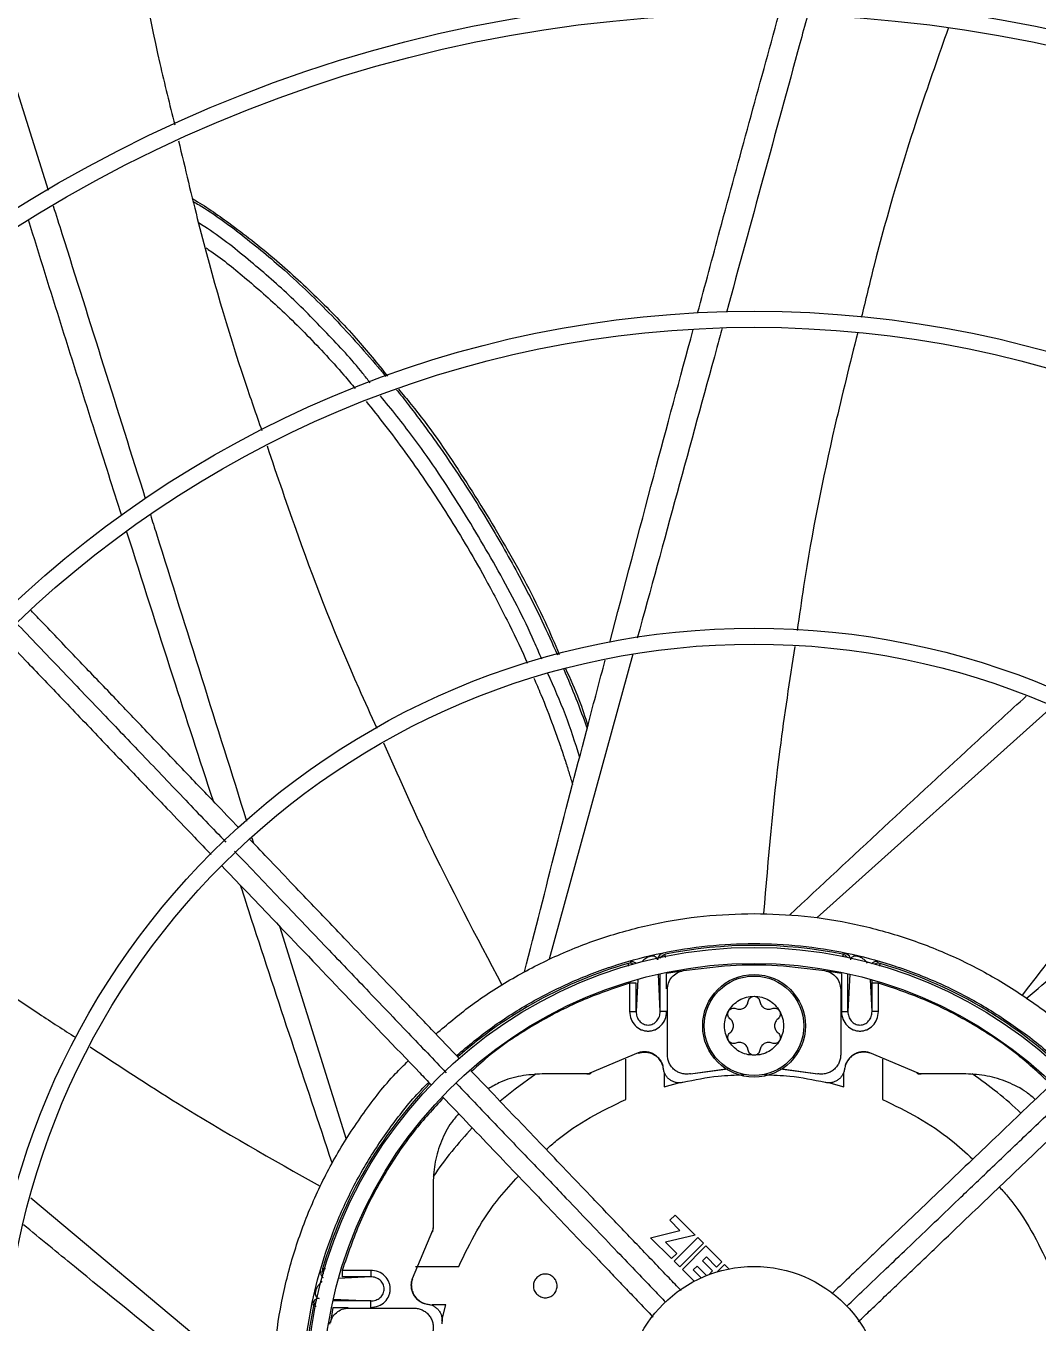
# Model space of a CAD drawing. Header units: inches. Extents: x 1229 to 1453, y -1023 to -720.
# Drawn here: x 1340.64 to 1346.85, y -985.04 to -977.08 of the extents above; entities that cross this region are included whole.
import ezdxf

# ---------------------------------------------------------------- set-up
doc = ezdxf.new("R2010")
doc.units = ezdxf.units.IN
doc.header["$MEASUREMENT"] = 0

msp = doc.modelspace()

# ---------------------------------------------------------------- linework, layer by layer
at = {"color": 18, "linetype": 'Continuous', "lineweight": 25, "true_color": 0x000000}
for p, q in [((1340.2858, -976.5159), (1340.781, -978.0863)), ((1344.3675, -980.9337), (1343.854, -982.8052)), ((1346.9387, -981.2561), (1345.498, -982.5499)), ((1342.0303, -982.0612), (1342.0404, -982.0934)), ((1342.1996, -982.6019), (1342.6088, -983.9089)), ((1345.6707, -982.7703), (1345.6559, -982.7747)), ((1344.6665, -982.8791), (1344.5745, -982.8934)), ((1345.6467, -982.8934), (1345.5547, -982.8791)), ((1344.3475, -982.9511), (1344.3475, -983.1257)), ((1344.3968, -982.9287), (1344.3869, -983.1257)), ((1344.3869, -983.1257), (1344.3869, -982.9511)), ((1344.5351, -983.1257), (1344.5236, -982.8966)), ((1344.5351, -983.1257), (1344.5351, -982.894)), ((1344.5745, -982.9865), (1344.5745, -982.8934)), ((1345.6467, -982.8934), (1345.6467, -983.1257)), ((1345.6861, -983.1257), (1345.6861, -982.894)), ((1345.6977, -982.8966), (1345.6861, -983.1257)), ((1345.8343, -983.1257), (1345.8244, -982.9287)), ((1345.8343, -982.9511), (1345.8343, -982.9336)), ((1345.8343, -983.1257), (1345.8343, -982.9511)), ((1345.8737, -983.1257), (1345.8737, -982.9511)), ((1344.5791, -983.3918), (1344.5791, -982.9916)), ((1345.6421, -982.9916), (1345.6421, -983.3918)), ((1344.5745, -983.1257), (1344.5351, -983.1257)), ((1344.4, -983.3792), (1344.1035, -983.5043)), ((1344.3232, -983.6654), (1344.3232, -983.4182)), ((1344.4, -983.3792), (1344.4003, -983.3812)), ((1345.8212, -983.3792), (1345.8209, -983.3812)), ((1346.1177, -983.5043), (1345.8212, -983.3792)), ((1345.898, -983.4172), (1345.898, -983.6654)), ((1344.0854, -983.5087), (1343.8114, -983.5087)), ((1344.0854, -983.5087), (1344.0938, -983.5087)), ((1344.1116, -983.5044), (1344.1035, -983.5043)), ((1344.5594, -983.5023), (1344.5594, -983.5874)), ((1344.7202, -983.5076), (1344.9378, -983.4767)), ((1344.7202, -983.5076), (1344.9489, -983.4776)), ((1345.2707, -983.4774), (1345.501, -983.5076)), ((1345.2834, -983.4767), (1345.501, -983.5076)), ((1345.6618, -983.5874), (1345.6618, -983.5023)), ((1346.1177, -983.5043), (1346.1096, -983.5044)), ((1346.1274, -983.5087), (1346.1358, -983.5087)), ((1346.4098, -983.5087), (1346.1358, -983.5087)), ((1344.5594, -983.5874), (1344.6546, -983.5622)), ((1345.5666, -983.5622), (1345.6618, -983.5874)), ((1343.1421, -984.178), (1343.1421, -984.452)), ((1340.6736, -984.2697), (1342.158, -985.5104)), ((1344.6263, -984.3746), (1344.5941, -984.4069)), ((1344.6263, -984.3746), (1344.7488, -984.4971)), ((1343.1378, -984.4701), (1343.0127, -984.7665)), ((1343.1378, -984.4701), (1343.1378, -984.4782)), ((1343.1421, -984.4604), (1343.1421, -984.452)), ((1344.476, -984.5138), (1344.6564, -984.4693)), ((1344.6564, -984.4693), (1344.5941, -984.4069)), ((1344.6041, -984.6419), (1344.476, -984.5138)), ((1344.7488, -984.4971), (1344.5685, -984.5417)), ((1344.5685, -984.5417), (1344.6364, -984.6096)), ((1344.6201, -984.6579), (1344.7652, -984.5128)), ((1344.8, -984.5476), (1344.6549, -984.6927)), ((1344.8, -984.5476), (1344.7652, -984.5128)), ((1344.6364, -984.6096), (1344.6041, -984.6419)), ((1344.6709, -984.7087), (1344.8156, -984.5639)), ((1344.8182, -984.631), (1344.7942, -984.655)), ((1344.8156, -984.5639), (1344.9131, -984.6614)), ((1344.8808, -984.6937), (1344.8182, -984.631)), ((1342.7591, -984.7141), (1342.5845, -984.7141)), ((1343.0343, -984.6898), (1343.2989, -984.6898)), ((1344.6549, -984.6927), (1344.6201, -984.6579)), ((1344.743, -984.7808), (1344.6709, -984.7087)), ((1344.7619, -984.6873), (1344.738, -984.7112)), ((1344.738, -984.7112), (1344.7864, -984.7596)), ((1344.82, -984.7454), (1344.7619, -984.6873)), ((1344.7942, -984.655), (1344.8568, -984.7176)), ((1344.8568, -984.7176), (1344.8348, -984.7397)), ((1344.9131, -984.6614), (1344.8808, -984.6937)), ((1344.8851, -984.7228), (1344.9298, -984.6781)), ((1344.9298, -984.6781), (1344.9567, -984.705)), ((1342.7591, -984.7534), (1342.5621, -984.7634)), ((1342.7591, -984.7534), (1342.5845, -984.7534)), ((1343.0127, -984.7665), (1343.0146, -984.7669)), ((1342.4037, -984.9171), (1342.4081, -984.9319)), ((1342.5268, -984.9411), (1342.5126, -985.0331)), ((1342.5268, -984.9411), (1342.62, -984.9411)), ((1342.7591, -984.9017), (1342.5274, -984.9017)), ((1342.53, -984.8901), (1342.7591, -984.9017)), ((1342.6251, -984.9457), (1343.0252, -984.9457)), ((1343.2208, -984.926), (1343.1357, -984.926)), ((1343.1956, -985.0212), (1343.2208, -984.926))]:
    msp.add_line(p, q, dxfattribs=at)
at = {"color": 18, "linetype": 'Continuous', "lineweight": 25, "true_color": 0x000000, "flags": 128}
msp.add_lwpolyline([(1343.7746, -983.5071), (1343.6453, -983.6013), (1343.5537, -983.6766)], dxfattribs=at)
at = {"color": 18, "linetype": 'Continuous', "lineweight": 25, "true_color": 0x000000}
for centre, radius in [((1345.1106, -985.4772), 11.7126), ((1345.1106, -985.4772), 8.5704), ((1345.1106, -985.4772), 8.472), ((1345.1106, -985.4772), 6.6478), ((1345.1106, -985.4772), 6.5493), ((1345.1106, -985.4772), 4.7037), ((1345.1106, -985.4772), 4.6053), ((1345.1106, -985.4772), 2.745), ((1345.1106, -985.4772), 2.6465), ((1345.1106, -983.2134), 0.315), ((1345.1106, -983.2134), 0.3053), ((1345.1106, -985.4772), 0.7874)]:
    msp.add_circle(centre, radius, dxfattribs=at)
for centre, radius, start, end in [((1345.1106, -985.4772), 12.9331, 103.26667, 166.73333), ((1345.1106, -985.4772), 10.2157, 90, 133.03686), ((1345.1106, -985.4772), 10.2157, 44.36303, 90), ((1345.1106, -985.4772), 9.8425, 54.20961, 80.11304), ((1345.1106, -985.4772), 2.7569, 78.59287, 101.40713), ((1345.6481, -982.8133), 0.0394, 32.42194, 78.57897), ((1345.6627, -982.8088), 0.0394, 18.62774, 78.30941), ((1345.1106, -985.4772), 2.7569, 106.2782, 131.24448), ((1344.3489, -982.8685), 0.0394, 60.09883, 106.27151), ((1345.8724, -982.8686), 0.0394, 73.73866, 119.88893), ((1345.1106, -985.4772), 2.7569, 46.15848, 73.7218), ((1345.1106, -985.4772), 2.3804, 46.5504, 55.78048), ((1345.1106, -985.4772), 2.7569, 136.15848, 163.7218), ((1345.1106, -985.4772), 2.3804, 136.5504, 145.78048), ((1342.502, -984.7154), 0.0393, 163.70909, 209.91473), ((1345.1106, -985.4772), 2.7569, 168.59287, 191.40713), ((1342.4423, -984.9251), 0.0394, 90.009, 168.29456), ((1342.4467, -984.9397), 0.0393, 122.39686, 168.60774)]:
    msp.add_arc(centre, radius, start, end, dxfattribs=at)
for points, knots in [([(1333.4011, -985.4772), (1333.4059, -985.2217), (1333.4156, -984.7108), (1333.4936, -983.9477), (1333.6177, -983.1911), (1333.792, -982.4444), (1334.0146, -981.7106), (1334.2847, -980.9929), (1334.6012, -980.2945), (1334.9626, -979.6182), (1335.3675, -978.9671), (1335.8142, -978.3438), (1336.3006, -977.751), (1336.8248, -977.1914), (1337.3845, -976.6672), (1337.9772, -976.1807), (1338.6005, -975.7341), (1339.2517, -975.3292), (1339.9279, -974.9677), (1340.6264, -974.6513), (1341.344, -974.3812), (1342.0778, -974.1586), (1342.8246, -973.9844), (1343.5811, -973.8595), (1344.3442, -973.7844), (1345.1106, -973.7593), (1345.877, -973.7844), (1346.6401, -973.8595), (1347.3967, -973.9844), (1348.1434, -974.1586), (1348.8772, -974.3812), (1349.5949, -974.6513), (1350.2933, -974.9677), (1350.9696, -975.3292), (1351.6207, -975.7341), (1352.244, -976.1807), (1352.8368, -976.6672), (1353.3964, -977.1914), (1353.9206, -977.751), (1354.407, -978.3438), (1354.8537, -978.9671), (1355.2586, -979.6182), (1355.6201, -980.2945), (1355.9365, -980.9929), (1356.2066, -981.7106), (1356.4292, -982.4444), (1356.6035, -983.1911), (1356.7277, -983.9477), (1356.8056, -984.7108), (1356.8153, -985.2217), (1356.8201, -985.4772)], [0, 0, 0, 0, 0.020833, 0.041667, 0.0625, 0.083333, 0.104167, 0.125, 0.145833, 0.166667, 0.1875, 0.208333, 0.229167, 0.25, 0.270833, 0.291667, 0.3125, 0.333333, 0.354167, 0.375, 0.395833, 0.416667, 0.4375, 0.458333, 0.479167, 0.5, 0.520833, 0.541667, 0.5625, 0.583333, 0.604167, 0.625, 0.645833, 0.666667, 0.6875, 0.708333, 0.729167, 0.75, 0.770833, 0.791667, 0.8125, 0.833333, 0.854167, 0.875, 0.895833, 0.916667, 0.9375, 0.958333, 0.979167, 1, 1, 1, 1]), ([(1338.2234, -977.7484), (1338.4144, -977.5852), (1338.7965, -977.2589), (1339.4128, -976.8239), (1340.0567, -976.4318), (1340.728, -976.0884), (1341.4224, -975.7945), (1342.1363, -975.5519), (1342.866, -975.3619), (1343.6076, -975.2254), (1344.3571, -975.1433), (1345.1106, -975.1158), (1345.8641, -975.1433), (1346.6137, -975.2254), (1347.3552, -975.3619), (1348.0849, -975.5519), (1348.7989, -975.7945), (1349.4932, -976.0884), (1350.1646, -976.4318), (1350.8084, -976.8239), (1351.4248, -977.2589), (1351.8068, -977.5852), (1351.9979, -977.7484)], [0, 0, 0, 0, 0.05, 0.1, 0.15, 0.2, 0.25, 0.3, 0.35, 0.4, 0.45, 0.5, 0.55, 0.6, 0.65, 0.7, 0.75, 0.8, 0.85, 0.9, 0.95, 1, 1, 1, 1]), ([(1341.2728, -976.3127), (1341.3316, -976.6464), (1341.4128, -977.1072), (1341.5257, -977.5608), (1341.5569, -977.6859)], [0, 0, 0, 0, 0.724342, 1, 1, 1, 1]), ([(1344.7648, -978.8402), (1344.8104, -978.6706), (1344.9746, -978.0594), (1345.1416, -977.451), (1345.2623, -977.0113)], [0, 0, 0, 0, 0.27752, 1, 1, 1, 1]), ([(1345.4375, -977.0184), (1345.4221, -977.0748), (1345.2575, -977.6795), (1345.0917, -978.2862), (1344.9414, -978.8363)], [0, 0, 0, 0, 0.093215, 1, 1, 1, 1]), ([(1346.3015, -977.0946), (1346.2433, -977.2596), (1346.0734, -977.7409), (1345.8969, -978.3337), (1345.7937, -978.7643), (1345.7687, -978.8688)], [0, 0, 0, 0, 0.283193, 0.826135, 1, 1, 1, 1]), ([(1341.5805, -977.7832), (1341.6206, -977.953), (1341.7378, -978.4492), (1341.9096, -979.0426), (1342.0556, -979.4603), (1342.091, -979.5615)], [0, 0, 0, 0, 0.28266, 0.826287, 1, 1, 1, 1]), ([(1340.8117, -978.1835), (1340.8294, -978.2396), (1341.0177, -978.8366), (1341.206, -979.4358), (1341.3766, -979.9788)], [0, 0, 0, 0, 0.09399, 1, 1, 1, 1]), ([(1341.6669, -978.1397), (1341.6675, -978.1401), (1341.7449, -978.1835), (1341.9138, -978.3036), (1342.1696, -978.5016), (1342.4285, -978.7413), (1342.6628, -978.9811), (1342.7994, -979.1496), (1342.8623, -979.2272)], [0, 0, 0, 0, 0.001397, 0.164079, 0.38097, 0.597871, 0.81478, 1, 1, 1, 1]), ([(1341.671, -978.157), (1341.6828, -978.1637), (1341.7871, -978.2234), (1341.9752, -978.3637), (1342.2491, -978.5881), (1342.5291, -978.8591), (1342.7276, -979.0808), (1342.8349, -979.2085), (1342.8508, -979.2282), (1342.8529, -979.2308)], [0, 0, 0, 0, 0.025425, 0.224912, 0.436226, 0.686937, 0.95251, 0.99372, 1, 1, 1, 1]), ([(1341.2326, -980.0854), (1341.1788, -979.9166), (1340.9857, -979.3109), (1340.7963, -978.706), (1340.6597, -978.2697)], [0, 0, 0, 0, 0.2787067, 1, 1, 1, 1]), ([(1342.7558, -979.2678), (1342.7409, -979.2487), (1342.6586, -979.1431), (1342.4921, -978.9636), (1342.2599, -978.7278), (1342.0089, -978.5104), (1341.8232, -978.3615), (1341.7156, -978.2955), (1341.7027, -978.2876)], [0, 0, 0, 0, 0.05064, 0.279459, 0.508626, 0.738242, 0.968465, 1, 1, 1, 1]), ([(1341.7471, -978.44), (1341.7578, -978.4472), (1341.8455, -978.5061), (1342.0083, -978.6386), (1342.2412, -978.8449), (1342.4369, -979.0452), (1342.5788, -979.2018), (1342.6409, -979.2759), (1342.6636, -979.303)], [0, 0, 0, 0, 0.030769, 0.250334, 0.496503, 0.769306, 0.915716, 1, 1, 1, 1]), ([(1344.2257, -980.8624), (1344.3151, -980.5218), (1344.4835, -979.8803), (1344.6564, -979.2413), (1344.7375, -978.9417)], [0, 0, 0, 0, 0.5311191, 1, 1, 1, 1]), ([(1344.9152, -978.9322), (1344.9043, -978.9723), (1344.7314, -979.6057), (1344.5574, -980.2405), (1344.3945, -980.8351)], [0, 0, 0, 0, 0.063354, 1, 1, 1, 1]), ([(1345.7464, -978.9603), (1345.6987, -979.1505), (1345.5696, -979.6658), (1345.4481, -980.2765), (1345.3881, -980.698), (1345.3754, -980.7878)], [0, 0, 0, 0, 0.315293, 0.854208, 1, 1, 1, 1]), ([(1342.9289, -979.3069), (1342.9553, -979.3382), (1343.0951, -979.5036), (1343.3166, -979.8261), (1343.5911, -980.2711), (1343.7915, -980.6417), (1343.8875, -980.8679), (1343.9157, -980.9346)], [0, 0, 0, 0, 0.063901, 0.337789, 0.611688, 0.885604, 1, 1, 1, 1]), ([(1342.7305, -979.3829), (1342.7688, -979.4303), (1342.8507, -979.5321), (1342.9718, -979.6947), (1343.0965, -979.872), (1343.22, -980.0597), (1343.342, -980.2579), (1343.4691, -980.4796), (1343.5921, -980.7155), (1343.6779, -980.8907), (1343.7163, -980.9801), (1343.7199, -980.9885)], [0, 0, 0, 0, 0.0962325, 0.206176, 0.3205034, 0.4392061, 0.5622716, 0.6896856, 0.8450327, 0.9854285, 1, 1, 1, 1]), ([(1343.8083, -980.9641), (1343.7934, -980.9285), (1343.7158, -980.7432), (1343.5448, -980.4212), (1343.2964, -980.0002), (1343.0553, -979.641), (1342.8859, -979.431), (1342.8196, -979.3488)], [0, 0, 0, 0, 0.06136, 0.318859, 0.576414, 0.834123, 1, 1, 1, 1]), ([(1342.918, -979.3111), (1342.9204, -979.314), (1342.9483, -979.3484), (1342.9996, -979.4148), (1343.0713, -979.5095), (1343.1396, -979.6032), (1343.2327, -979.7351), (1343.3455, -979.9034), (1343.4991, -980.1494), (1343.6547, -980.4227), (1343.7973, -980.6989), (1343.8736, -980.8681), (1343.9049, -980.9375)], [0, 0, 0, 0, 0.005829, 0.069292, 0.131295, 0.191839, 0.250923, 0.384412, 0.509798, 0.706683, 0.87956, 1, 1, 1, 1]), ([(1342.1233, -979.6555), (1342.1856, -979.8399), (1342.3552, -980.3418), (1342.5824, -980.9191), (1342.7595, -981.3055), (1342.797, -981.3873)], [0, 0, 0, 0, 0.314001, 0.854808, 1, 1, 1, 1]), ([(1341.4076, -980.0773), (1341.42, -980.1169), (1341.617, -980.7427), (1341.8137, -981.3703), (1341.998, -981.9582)], [0, 0, 0, 0, 0.063243, 1, 1, 1, 1]), ([(1341.794, -981.8356), (1341.7109, -981.58), (1341.532, -981.0297), (1341.3575, -980.4791), (1341.2641, -980.1843)], [0, 0, 0, 0, 0.464547, 1, 1, 1, 1]), ([(1340.5822, -980.7385), (1340.6743, -980.8349), (1340.8525, -981.0213), (1341.1116, -981.2925), (1341.3671, -981.5598), (1341.6182, -981.8226), (1341.7888, -982.0011), (1341.8706, -982.0867)], [0, 0, 0, 0, 0.2154, 0.416422, 0.604341, 0.810085, 1, 1, 1, 1]), ([(1341.95, -981.9988), (1341.9017, -981.9483), (1341.7858, -981.827), (1341.5939, -981.6261), (1341.387, -981.4097), (1341.1786, -981.1916), (1340.9705, -980.9738), (1340.801, -980.7965), (1340.7009, -980.6917), (1340.6763, -980.666)], [0, 0, 0, 0, 0.113273, 0.27182, 0.450981, 0.599768, 0.762852, 0.941876, 1, 1, 1, 1]), ([(1340.5016, -980.8251), (1340.5479, -980.8735), (1340.6647, -980.9958), (1340.8639, -981.2042), (1341.0894, -981.4402), (1341.3083, -981.6692), (1341.5013, -981.8712), (1341.6558, -982.0329), (1341.7464, -982.1277), (1341.7805, -982.1634)], [0, 0, 0, 0, 0.1090567, 0.2754016, 0.4684679, 0.6386179, 0.7884724, 0.920303, 1, 1, 1, 1]), ([(1345.3611, -980.8856), (1345.3284, -981.0956), (1345.2439, -981.6396), (1345.1975, -982.1882), (1345.1691, -982.525)], [0, 0, 0, 0, 0.386148, 1, 1, 1, 1]), ([(1343.7029, -982.8816), (1343.8324, -982.3732), (1343.9948, -981.7352), (1344.1631, -981.0993), (1344.1973, -980.9701)], [0, 0, 0, 0, 0.7968413, 1, 1, 1, 1]), ([(1344.0413, -981.5665), (1344.0138, -981.4788), (1343.9588, -981.3036), (1343.8834, -981.1358), (1343.8458, -981.052)], [0, 0, 0, 0, 0.500505, 1, 1, 1, 1]), ([(1343.9432, -981.0245), (1343.9687, -981.0845), (1344.0199, -981.205), (1344.0645, -981.3278), (1344.0868, -981.3894)], [0, 0, 0, 0, 0.4988732, 1, 1, 1, 1]), ([(1343.9539, -981.0222), (1343.983, -981.085), (1344.0359, -981.1994), (1344.0739, -981.3191), (1344.091, -981.3731)], [0, 0, 0, 0, 0.549444, 1, 1, 1, 1]), ([(1343.7596, -981.0805), (1343.7742, -981.1137), (1343.8165, -981.2103), (1343.8659, -981.3392), (1343.9108, -981.4632), (1343.9399, -981.5483), (1343.9652, -981.6266), (1343.9842, -981.6881), (1343.9945, -981.7236), (1343.9978, -981.7352)], [0, 0, 0, 0, 0.155591, 0.453872, 0.593993, 0.723032, 0.840997, 0.947892, 1, 1, 1, 1]), ([(1345.3297, -982.5326), (1345.7134, -982.1749), (1346.195, -981.726), (1346.6804, -981.282), (1346.779, -981.1918)], [0, 0, 0, 0, 0.796821, 1, 1, 1, 1]), ([(1342.8383, -981.4781), (1342.9245, -981.6728), (1343.1476, -982.1765), (1343.4054, -982.6634), (1343.5636, -982.9621)], [0, 0, 0, 0, 0.386571, 1, 1, 1, 1]), ([(1347.8046, -981.7489), (1347.6632, -981.9083), (1347.2977, -982.3205), (1346.9619, -982.7573), (1346.7558, -983.0252)], [0, 0, 0, 0, 0.386641, 1, 1, 1, 1]), ([(1346.7807, -983.046), (1346.845, -982.9918), (1346.9928, -982.8672), (1347.1918, -982.6404), (1347.4216, -982.339), (1347.5974, -982.0748), (1347.6951, -981.8905), (1347.7167, -981.8498)], [0, 0, 0, 0, 0.164314, 0.37781, 0.590719, 0.909496, 1, 1, 1, 1]), ([(1343.3048, -983.4166), (1343.2476, -983.3567), (1343.1277, -983.2312), (1342.9503, -983.0456), (1342.7795, -982.8669), (1342.6384, -982.7192), (1342.5178, -982.593), (1342.406, -982.476), (1342.28, -982.3442), (1342.1495, -982.2076), (1342.0609, -982.1149), (1342.0194, -982.0715)], [0, 0, 0, 0, 0.133274, 0.279174, 0.413304, 0.531425, 0.608473, 0.694881, 0.792575, 0.902797, 1, 1, 1, 1]), ([(1341.9244, -982.143), (1342.0232, -982.2463), (1342.2113, -982.4432), (1342.4807, -982.7252), (1342.7375, -982.9938), (1342.9819, -983.2496), (1343.1454, -983.4207), (1343.2225, -983.5014)], [0, 0, 0, 0, 0.228869, 0.435816, 0.623229, 0.822028, 1, 1, 1, 1]), ([(1339.4472, -982.1924), (1339.6003, -982.3146), (1340.0152, -982.6459), (1340.5185, -983.0089), (1340.8754, -983.2375), (1340.9502, -983.2854)], [0, 0, 0, 0, 0.3159676, 0.8567363, 1, 1, 1, 1]), ([(1341.8478, -982.2338), (1341.8946, -982.2828), (1341.9962, -982.389), (1342.247, -982.6515), (1342.6041, -983.0253), (1342.931, -983.3673), (1343.1086, -983.5532), (1343.1329, -983.5786)], [0, 0, 0, 0, 0.109527, 0.237746, 0.586688, 0.943426, 1, 1, 1, 1]), ([(1342.523, -984.0548), (1342.3569, -983.5572), (1342.1677, -982.9903), (1341.984, -982.4222), (1341.9615, -982.3528)], [0, 0, 0, 0, 0.877844, 1, 1, 1, 1]), ([(1343.1588, -983.2638), (1343.2282, -983.2049), (1343.3765, -983.0791), (1343.6278, -982.918), (1343.9039, -982.7762), (1344.1938, -982.6646), (1344.4937, -982.5844), (1344.8005, -982.5338), (1345.0072, -982.5276), (1345.1106, -982.5244)], [0, 0, 0, 0, 0.127919, 0.273264, 0.418612, 0.563958, 0.709307, 0.854654, 1, 1, 1, 1]), ([(1345.1106, -982.5244), (1345.214, -982.5276), (1345.4208, -982.5338), (1345.7275, -982.5844), (1346.0274, -982.6645), (1346.3172, -982.7764), (1346.594, -982.9174), (1346.8529, -983.0883), (1347.0424, -983.2355), (1347.137, -983.3327), (1347.1595, -983.3558)], [0, 0, 0, 0, 0.136759, 0.273517, 0.410274, 0.547034, 0.68379, 0.820549, 0.957307, 1, 1, 1, 1]), ([(1343.2852, -983.396), (1343.3577, -983.336), (1343.5034, -983.2154), (1343.7447, -983.0639), (1343.9998, -982.9359), (1344.2671, -982.8352), (1344.5432, -982.7625), (1344.8254, -982.7185), (1345.1106, -982.7038), (1345.3958, -982.7185), (1345.678, -982.7625), (1345.9542, -982.8352), (1346.2213, -982.936), (1346.477, -983.0634), (1346.717, -983.2177), (1346.9012, -983.3583), (1346.9973, -983.4544), (1347.0261, -983.4833)], [0, 0, 0, 0, 0.068618, 0.137972, 0.207325, 0.276679, 0.346032, 0.415387, 0.48474, 0.554094, 0.623447, 0.692801, 0.762156, 0.831509, 0.900862, 0.970216, 1, 1, 1, 1]), ([(1344.5191, -982.8088), (1344.5183, -982.8053), (1344.5167, -982.7983), (1344.5073, -982.7902), (1344.4971, -982.7854), (1344.4837, -982.7858), (1344.4798, -982.7863), (1344.4766, -982.7868), (1344.4732, -982.7876), (1344.4698, -982.7885), (1344.4667, -982.7896), (1344.4605, -982.7919), (1344.4501, -982.797), (1344.4336, -982.808), (1344.4278, -982.8155), (1344.4238, -982.8208)], [0, 0, 0, 0, 0.2061417, 0.4095199, 0.552974, 0.5738067, 0.5833824, 0.5923662, 0.6010123, 0.6097972, 0.6191121, 0.6290455, 0.6731164, 0.7702347, 1, 1, 1, 1]), ([(1344.5505, -982.7703), (1344.5463, -982.7716), (1344.5377, -982.7742), (1344.5274, -982.7835), (1344.5204, -982.7955), (1344.5195, -982.8045), (1344.5191, -982.8088)], [0, 0, 0, 0, 0.242701, 0.500198, 0.757591, 1, 1, 1, 1]), ([(1344.5366, -982.7993), (1344.5384, -982.7955), (1344.5421, -982.7875), (1344.5526, -982.7786), (1344.5612, -982.776), (1344.5653, -982.7747)], [0, 0, 0, 0, 0.317155, 0.668815, 1, 1, 1, 1]), ([(1344.5672, -982.7934), (1344.5669, -982.7898), (1344.5659, -982.7772), (1344.5656, -982.7757), (1344.5653, -982.7747)], [0, 0, 0, 0, 0.281956, 1, 1, 1, 1]), ([(1345.6559, -982.7747), (1345.6556, -982.7756), (1345.6553, -982.7769), (1345.6544, -982.7888), (1345.6541, -982.7917)], [0, 0, 0, 0, 0.754111, 1, 1, 1, 1]), ([(1345.8058, -982.8282), (1345.803, -982.8247), (1345.7969, -982.8172), (1345.7861, -982.8073), (1345.7748, -982.7996), (1345.7683, -982.7957), (1345.7622, -982.7926), (1345.7572, -982.7905), (1345.7531, -982.7891), (1345.7503, -982.7882), (1345.7474, -982.7875), (1345.7447, -982.7869), (1345.7421, -982.7864), (1345.7387, -982.7859), (1345.7345, -982.7857), (1345.73, -982.7858), (1345.7252, -982.7864), (1345.7205, -982.7877), (1345.714, -982.7903), (1345.7082, -982.795), (1345.7037, -982.8015), (1345.7026, -982.8063), (1345.7021, -982.8088)], [0, 0, 0, 0, 0.137806, 0.295548, 0.344969, 0.38436, 0.409911, 0.429704, 0.437799, 0.44499, 0.451651, 0.458224, 0.464554, 0.471544, 0.488296, 0.50964, 0.536122, 0.576505, 0.625828, 0.740978, 0.867771, 1, 1, 1, 1]), ([(1344.3378, -982.8308), (1344.3378, -982.8323), (1344.3377, -982.8343), (1344.3384, -982.8446), (1344.3386, -982.8472)], [0, 0, 0, 0, 0.7360969, 1, 1, 1, 1]), ([(1344.3502, -982.8209), (1344.3528, -982.8203), (1344.3584, -982.8191), (1344.3674, -982.8195), (1344.3764, -982.8222), (1344.3835, -982.8259), (1344.3868, -982.8293), (1344.3878, -982.8303)], [0, 0, 0, 0, 0.202197, 0.421391, 0.653536, 0.892834, 1, 1, 1, 1]), ([(1344.5791, -982.9916), (1344.5805, -982.9778), (1344.5834, -982.9501), (1344.6054, -982.9139), (1344.6376, -982.8861), (1344.6644, -982.8788), (1344.6778, -982.8751)], [0, 0, 0, 0, 0.250003, 0.500006, 0.749994, 1, 1, 1, 1]), ([(1344.6778, -982.8751), (1344.7736, -982.8624), (1344.9652, -982.837), (1345.256, -982.837), (1345.4476, -982.8624), (1345.5434, -982.8751)], [0, 0, 0, 0, 0.333335, 0.66667, 1, 1, 1, 1]), ([(1345.5434, -982.8751), (1345.5568, -982.8788), (1345.5837, -982.8861), (1345.6158, -982.9139), (1345.6379, -982.9501), (1345.6407, -982.9778), (1345.6421, -982.9916)], [0, 0, 0, 0, 0.2500004, 0.5000048, 0.7500022, 1, 1, 1, 1]), ([(1345.8711, -982.8209), (1345.8684, -982.8203), (1345.8628, -982.8191), (1345.8538, -982.8196), (1345.8447, -982.8221), (1345.8362, -982.8269), (1345.8318, -982.8316), (1345.8297, -982.834)], [0, 0, 0, 0, 0.179514, 0.374002, 0.580006, 0.792284, 1, 1, 1, 1]), ([(1345.8826, -982.8467), (1345.8828, -982.8442), (1345.8835, -982.8342), (1345.8834, -982.8323), (1345.8834, -982.8308)], [0, 0, 0, 0, 0.249623, 1, 1, 1, 1]), ([(1344.3475, -982.9511), (1344.2477, -982.985), (1344.0457, -983.0535), (1343.7601, -983.2045), (1343.5342, -983.351), (1343.4159, -983.4591), (1343.3783, -983.4934)], [0, 0, 0, 0, 0.282086, 0.570665, 0.863743, 1, 1, 1, 1]), ([(1344.3869, -982.9511), (1344.3862, -982.9511), (1344.3849, -982.9511), (1344.3757, -982.9511), (1344.3628, -982.9511), (1344.3526, -982.9511), (1344.3475, -982.9511)], [0, 0, 0, 0, 0.249994, 0.499991, 0.749958, 1, 1, 1, 1]), ([(1345.8737, -982.9511), (1345.8686, -982.9511), (1345.8584, -982.9511), (1345.8455, -982.9511), (1345.8363, -982.9511), (1345.835, -982.9511), (1345.8343, -982.9511)], [0, 0, 0, 0, 0.249985, 0.499971, 0.749987, 1, 1, 1, 1]), ([(1346.9327, -983.5726), (1346.866, -983.5108), (1346.7191, -983.3747), (1346.4616, -983.204), (1346.1754, -983.0536), (1345.9735, -982.985), (1345.8737, -982.9511)], [0, 0, 0, 0, 0.219674, 0.484445, 0.745154, 1, 1, 1, 1]), ([(1344.9538, -983.1228), (1344.9627, -983.1097), (1344.9806, -983.0835), (1345.0191, -983.055), (1345.0632, -983.0359), (1345.0948, -983.0335), (1345.1106, -983.0323)], [0, 0, 0, 0, 0.25, 0.500009, 0.750001, 1, 1, 1, 1]), ([(1345.0747, -983.0638), (1345.0757, -983.0595), (1345.0777, -983.051), (1345.0863, -983.0407), (1345.0976, -983.0337), (1345.1063, -983.0327), (1345.1106, -983.0323)], [0, 0, 0, 0, 0.250017, 0.500038, 0.749991, 1, 1, 1, 1]), ([(1345.1106, -983.0323), (1345.115, -983.0327), (1345.1237, -983.0337), (1345.135, -983.0407), (1345.1435, -983.051), (1345.1455, -983.0595), (1345.1466, -983.0638)], [0, 0, 0, 0, 0.249997, 0.500015, 0.750023, 1, 1, 1, 1]), ([(1345.1106, -983.0323), (1345.1264, -983.0335), (1345.1581, -983.0359), (1345.2021, -983.055), (1345.2406, -983.0835), (1345.2585, -983.1097), (1345.2674, -983.1228)], [0, 0, 0, 0, 0.250018, 0.500003, 0.750007, 1, 1, 1, 1]), ([(1344.3475, -983.1257), (1344.3493, -983.1419), (1344.3528, -983.1737), (1344.3797, -983.2137), (1344.4113, -983.2356), (1344.4394, -983.2443), (1344.461, -983.2465), (1344.4826, -983.2443), (1344.5107, -983.2356), (1344.5424, -983.2137), (1344.5692, -983.1737), (1344.5727, -983.1419), (1344.5745, -983.1257)], [0, 0, 0, 0, 0.132077, 0.259805, 0.381598, 0.440899, 0.499999, 0.559046, 0.618399, 0.740204, 0.867925, 1, 1, 1, 1]), ([(1344.3475, -983.1257), (1344.3526, -983.1257), (1344.3628, -983.1257), (1344.3757, -983.1257), (1344.3849, -983.1257), (1344.3862, -983.1257), (1344.3869, -983.1257)], [0, 0, 0, 0, 0.250042, 0.500009, 0.750006, 1, 1, 1, 1]), ([(1344.3869, -983.1257), (1344.3879, -983.1362), (1344.3898, -983.157), (1344.4035, -983.1801), (1344.4184, -983.1944), (1344.4314, -983.2025), (1344.4458, -983.2076), (1344.461, -983.2094), (1344.4762, -983.2076), (1344.4906, -983.2025), (1344.5037, -983.1944), (1344.5185, -983.1801), (1344.5322, -983.157), (1344.5341, -983.1362), (1344.5351, -983.1257)], [0, 0, 0, 0, 0.127638, 0.2537223, 0.3161305, 0.3778688, 0.439089, 0.4999913, 0.5609124, 0.6221147, 0.6838694, 0.7462772, 0.872362, 1, 1, 1, 1]), ([(1344.9538, -983.3039), (1344.9469, -983.2897), (1344.9332, -983.2611), (1344.9277, -983.2134), (1344.9332, -983.1657), (1344.9469, -983.1371), (1344.9538, -983.1228)], [0, 0, 0, 0, 0.25, 0.5, 0.75, 1, 1, 1, 1]), ([(1344.9631, -983.1697), (1344.9599, -983.1667), (1344.9536, -983.1607), (1344.9489, -983.1482), (1344.9484, -983.1348), (1344.952, -983.1268), (1344.9538, -983.1228)], [0, 0, 0, 0, 0.249989, 0.499995, 0.749993, 1, 1, 1, 1]), ([(1344.9538, -983.1228), (1344.9563, -983.1193), (1344.9615, -983.1122), (1344.9733, -983.106), (1344.9864, -983.1037), (1344.9948, -983.1062), (1344.999, -983.1075)], [0, 0, 0, 0, 0.249988, 0.499992, 0.749963, 1, 1, 1, 1]), ([(1344.999, -983.1075), (1345.003, -983.1088), (1345.011, -983.1115), (1345.0237, -983.112), (1345.0362, -983.1097), (1345.0478, -983.1047), (1345.058, -983.0971), (1345.0662, -983.0874), (1345.0722, -983.0762), (1345.0738, -983.0679), (1345.0747, -983.0638)], [0, 0, 0, 0, 0.125011, 0.250006, 0.375015, 0.500015, 0.625016, 0.749997, 0.875, 1, 1, 1, 1]), ([(1345.1466, -983.0638), (1345.1474, -983.0679), (1345.149, -983.0762), (1345.155, -983.0874), (1345.1632, -983.0971), (1345.1734, -983.1047), (1345.185, -983.1097), (1345.1975, -983.112), (1345.2102, -983.1115), (1345.2182, -983.1088), (1345.2222, -983.1075)], [0, 0, 0, 0, 0.124996, 0.249996, 0.375003, 0.5, 0.624997, 0.750001, 0.874993, 1, 1, 1, 1]), ([(1345.2222, -983.1075), (1345.2264, -983.1062), (1345.2348, -983.1037), (1345.2479, -983.106), (1345.2597, -983.1122), (1345.2649, -983.1193), (1345.2674, -983.1228)], [0, 0, 0, 0, 0.249949, 0.500008, 0.750012, 1, 1, 1, 1]), ([(1345.2674, -983.1228), (1345.2692, -983.1268), (1345.2728, -983.1348), (1345.2723, -983.1482), (1345.2677, -983.1607), (1345.2613, -983.1667), (1345.2581, -983.1697)], [0, 0, 0, 0, 0.250015, 0.500022, 0.750003, 1, 1, 1, 1]), ([(1345.2674, -983.1228), (1345.2743, -983.1371), (1345.2881, -983.1657), (1345.2935, -983.2134), (1345.2881, -983.2611), (1345.2743, -983.2897), (1345.2674, -983.3039)], [0, 0, 0, 0, 0.25, 0.5, 0.75, 1, 1, 1, 1]), ([(1345.6467, -983.1257), (1345.6485, -983.1419), (1345.652, -983.1737), (1345.6789, -983.2137), (1345.7105, -983.2356), (1345.7386, -983.2443), (1345.7602, -983.2465), (1345.7818, -983.2443), (1345.8099, -983.2356), (1345.8416, -983.2137), (1345.8684, -983.1737), (1345.8719, -983.1419), (1345.8737, -983.1257)], [0, 0, 0, 0, 0.132073, 0.259801, 0.381596, 0.440896, 0.499996, 0.559044, 0.618397, 0.740202, 0.867922, 1, 1, 1, 1]), ([(1345.6467, -983.1257), (1345.6518, -983.1257), (1345.662, -983.1257), (1345.675, -983.1257), (1345.6841, -983.1257), (1345.6854, -983.1257), (1345.6861, -983.1257)], [0, 0, 0, 0, 0.249985, 0.499971, 0.749987, 1, 1, 1, 1]), ([(1345.6861, -983.1257), (1345.6871, -983.1362), (1345.689, -983.157), (1345.7027, -983.1802), (1345.7177, -983.1945), (1345.7308, -983.2026), (1345.7451, -983.2076), (1345.7602, -983.2093), (1345.7753, -983.2076), (1345.7896, -983.2026), (1345.8028, -983.1945), (1345.8177, -983.1802), (1345.8314, -983.157), (1345.8334, -983.1362), (1345.8343, -983.1257)], [0, 0, 0, 0, 0.127639, 0.253724, 0.317943, 0.377887, 0.439686, 0.499991, 0.560295, 0.622113, 0.682053, 0.746276, 0.872361, 1, 1, 1, 1]), ([(1345.8737, -983.1257), (1345.8686, -983.1257), (1345.8584, -983.1257), (1345.8455, -983.1257), (1345.8363, -983.1257), (1345.835, -983.1257), (1345.8343, -983.1257)], [0, 0, 0, 0, 0.249985, 0.499971, 0.749987, 1, 1, 1, 1]), ([(1344.9631, -983.2571), (1344.9662, -983.2543), (1344.9726, -983.2487), (1344.9793, -983.2379), (1344.9836, -983.226), (1344.9851, -983.2134), (1344.9836, -983.2008), (1344.9793, -983.1889), (1344.9726, -983.1781), (1344.9662, -983.1725), (1344.9631, -983.1697)], [0, 0, 0, 0, 0.125011, 0.2500042, 0.3750014, 0.5, 0.625, 0.7499958, 0.874989, 1, 1, 1, 1]), ([(1345.2581, -983.1697), (1345.255, -983.1725), (1345.2487, -983.1781), (1345.2419, -983.1889), (1345.2376, -983.2008), (1345.2361, -983.2134), (1345.2376, -983.226), (1345.2419, -983.2379), (1345.2487, -983.2487), (1345.255, -983.2543), (1345.2581, -983.2571)], [0, 0, 0, 0, 0.12501, 0.250002, 0.374996, 0.5, 0.625003, 0.749998, 0.87499, 1, 1, 1, 1]), ([(1344.9538, -983.3039), (1344.952, -983.2999), (1344.9484, -983.292), (1344.9489, -983.2786), (1344.9536, -983.2661), (1344.9599, -983.2601), (1344.9631, -983.2571)], [0, 0, 0, 0, 0.250008, 0.500004, 0.75001, 1, 1, 1, 1]), ([(1345.2581, -983.2571), (1345.2613, -983.2601), (1345.2677, -983.2661), (1345.2723, -983.2786), (1345.2728, -983.292), (1345.2692, -983.2999), (1345.2674, -983.3039)], [0, 0, 0, 0, 0.249998, 0.499979, 0.749984, 1, 1, 1, 1]), ([(1341.0379, -983.3421), (1341.2154, -983.4591), (1341.6751, -983.7619), (1342.1549, -984.032), (1342.4494, -984.1977)], [0, 0, 0, 0, 0.386152, 1, 1, 1, 1]), ([(1344.999, -983.3193), (1344.9948, -983.3206), (1344.9864, -983.323), (1344.9733, -983.3208), (1344.9615, -983.3146), (1344.9563, -983.3075), (1344.9538, -983.3039)], [0, 0, 0, 0, 0.250037, 0.500007, 0.750011, 1, 1, 1, 1]), ([(1345.1106, -983.3945), (1345.0948, -983.3933), (1345.0632, -983.3909), (1345.0191, -983.3718), (1344.9806, -983.3432), (1344.9627, -983.317), (1344.9538, -983.3039)], [0, 0, 0, 0, 0.249999, 0.49999, 0.749999, 1, 1, 1, 1]), ([(1345.0747, -983.363), (1345.0738, -983.3589), (1345.0722, -983.3506), (1345.0662, -983.3393), (1345.058, -983.3297), (1345.0478, -983.3221), (1345.0362, -983.3171), (1345.0237, -983.3148), (1345.011, -983.3153), (1345.003, -983.318), (1344.999, -983.3193)], [0, 0, 0, 0, 0.124999, 0.2500023, 0.3749836, 0.499985, 0.624985, 0.7499935, 0.8749891, 1, 1, 1, 1]), ([(1345.1106, -983.3945), (1345.1063, -983.394), (1345.0976, -983.3931), (1345.0863, -983.386), (1345.0777, -983.3758), (1345.0757, -983.3673), (1345.0747, -983.363)], [0, 0, 0, 0, 0.2500082, 0.4999592, 0.7499807, 1, 1, 1, 1]), ([(1345.2674, -983.3039), (1345.2585, -983.317), (1345.2406, -983.3432), (1345.2021, -983.3718), (1345.1581, -983.3909), (1345.1264, -983.3933), (1345.1106, -983.3945)], [0, 0, 0, 0, 0.249995, 0.499998, 0.749982, 1, 1, 1, 1]), ([(1345.1466, -983.363), (1345.1455, -983.3673), (1345.1435, -983.3758), (1345.135, -983.386), (1345.1237, -983.3931), (1345.115, -983.394), (1345.1106, -983.3945)], [0, 0, 0, 0, 0.249977, 0.499987, 0.750003, 1, 1, 1, 1]), ([(1345.2222, -983.3193), (1345.2182, -983.318), (1345.2102, -983.3153), (1345.1975, -983.3148), (1345.185, -983.3171), (1345.1734, -983.3221), (1345.1632, -983.3297), (1345.155, -983.3393), (1345.149, -983.3506), (1345.1474, -983.3589), (1345.1466, -983.363)], [0, 0, 0, 0, 0.125007, 0.249999, 0.375004, 0.5, 0.624997, 0.750005, 0.875005, 1, 1, 1, 1]), ([(1345.2674, -983.3039), (1345.2649, -983.3075), (1345.2597, -983.3146), (1345.2479, -983.3208), (1345.2348, -983.323), (1345.2264, -983.3206), (1345.2222, -983.3193)], [0, 0, 0, 0, 0.249989, 0.4999926, 0.7500513, 1, 1, 1, 1]), ([(1342.8976, -987.4286), (1342.8415, -987.363), (1342.7181, -987.2188), (1342.5586, -986.9721), (1342.4153, -986.6967), (1342.3025, -986.4073), (1342.2204, -986.1078), (1342.1702, -985.8013), (1342.1525, -985.4912), (1342.1673, -985.181), (1342.2146, -984.874), (1342.2937, -984.5737), (1342.4041, -984.2835), (1342.5438, -984.0059), (1342.7134, -983.7462), (1342.8629, -983.5526), (1342.9631, -983.4543), (1342.9894, -983.4284)], [0, 0, 0, 0, 0.05882, 0.129282, 0.199743, 0.270205, 0.340667, 0.411129, 0.48159, 0.552052, 0.622514, 0.692975, 0.763437, 0.833898, 0.90436, 0.974822, 1, 1, 1, 1]), ([(1344.5551, -983.477), (1344.5535, -983.4684), (1344.5503, -983.4511), (1344.5384, -983.4274), (1344.5219, -983.4068), (1344.5012, -983.3903), (1344.4775, -983.3788), (1344.4518, -983.3729), (1344.4253, -983.3724), (1344.4084, -983.3769), (1344.4, -983.3792)], [0, 0, 0, 0, 0.125208, 0.250383, 0.375501, 0.500527, 0.625481, 0.750346, 0.875187, 1, 1, 1, 1]), ([(1344.4002, -983.3806), (1344.4141, -983.3776), (1344.4358, -983.3728), (1344.4659, -983.3774), (1344.4877, -983.3846), (1344.5001, -983.3929), (1344.5058, -983.3966)], [0, 0, 0, 0, 0.384902, 0.596382, 0.815659, 1, 1, 1, 1]), ([(1344.5055, -983.3967), (1344.5039, -983.3953), (1344.4951, -983.3881), (1344.4758, -983.3803), (1344.4496, -983.3745), (1344.4239, -983.3747), (1344.408, -983.3791), (1344.4003, -983.3812)], [0, 0, 0, 0, 0.0579406, 0.3090489, 0.5532562, 0.7849471, 1, 1, 1, 1]), ([(1344.5499, -983.4549), (1344.5499, -983.4547), (1344.5479, -983.4462), (1344.539, -983.4305), (1344.5245, -983.4104), (1344.5113, -983.4009), (1344.5055, -983.3967)], [0, 0, 0, 0, 0.00695, 0.3511082, 0.7136013, 1, 1, 1, 1]), ([(1344.5058, -983.3966), (1344.507, -983.3973), (1344.5153, -983.4022), (1344.5276, -983.4151), (1344.5418, -983.4342), (1344.5474, -983.4485), (1344.5502, -983.4555)], [0, 0, 0, 0, 0.0562799, 0.3807609, 0.697085, 1, 1, 1, 1]), ([(1344.7202, -983.5076), (1344.7116, -983.5088), (1344.6943, -983.5111), (1344.6682, -983.5072), (1344.6436, -983.4981), (1344.6217, -983.4838), (1344.6033, -983.465), (1344.5896, -983.4427), (1344.5808, -983.4178), (1344.5797, -983.4005), (1344.5791, -983.3918)], [0, 0, 0, 0, 0.124991, 0.249998, 0.374994, 0.499989, 0.624994, 0.749993, 0.874999, 1, 1, 1, 1]), ([(1345.6421, -983.3918), (1345.6416, -983.4005), (1345.6404, -983.4178), (1345.6316, -983.4427), (1345.6179, -983.465), (1345.5996, -983.4838), (1345.5776, -983.4981), (1345.553, -983.5072), (1345.5269, -983.5111), (1345.5097, -983.5088), (1345.501, -983.5076)], [0, 0, 0, 0, 0.1249985, 0.2500014, 0.3749975, 0.4999997, 0.6249916, 0.7499853, 0.8749892, 1, 1, 1, 1]), ([(1345.8212, -983.3792), (1345.8128, -983.3769), (1345.7959, -983.3724), (1345.7694, -983.3729), (1345.7437, -983.3788), (1345.72, -983.3903), (1345.6993, -983.4068), (1345.6829, -983.4274), (1345.6709, -983.4511), (1345.6677, -983.4684), (1345.6661, -983.477)], [0, 0, 0, 0, 0.124813, 0.249653, 0.374517, 0.49947, 0.624496, 0.749614, 0.874798, 1, 1, 1, 1]), ([(1345.8209, -983.3812), (1345.8133, -983.3791), (1345.7974, -983.3747), (1345.7716, -983.3746), (1345.7452, -983.38), (1345.7201, -983.3918), (1345.6983, -983.409), (1345.6821, -983.4304), (1345.6733, -983.4463), (1345.6713, -983.4548), (1345.6713, -983.4551)], [0, 0, 0, 0, 0.128289, 0.266451, 0.412104, 0.561872, 0.711758, 0.857688, 0.996251, 1, 1, 1, 1]), ([(1344.6627, -984.8375), (1344.6382, -984.8118), (1344.5829, -984.754), (1344.4971, -984.6642), (1344.405, -984.5679), (1344.3121, -984.4707), (1344.2181, -984.3723), (1344.0574, -984.2041), (1343.8298, -983.9659), (1343.5801, -983.7047), (1343.428, -983.5454), (1343.3741, -983.489)], [0, 0, 0, 0, 0.056993, 0.128473, 0.199655, 0.271209, 0.344596, 0.418467, 0.645237, 0.874385, 1, 1, 1, 1]), ([(1343.8114, -983.5087), (1343.7677, -983.5113), (1343.6803, -983.5167), (1343.5673, -983.5496), (1343.5047, -983.5856), (1343.48, -983.5999)], [0, 0, 0, 0, 0.377262, 0.754526, 1, 1, 1, 1]), ([(1344.1035, -983.5043), (1344.1006, -983.5056), (1344.0949, -983.5081), (1344.0886, -983.5085), (1344.0854, -983.5087)], [0, 0, 0, 0, 0.499929, 1, 1, 1, 1]), ([(1344.0938, -983.5087), (1344.0969, -983.5085), (1344.1031, -983.5081), (1344.1088, -983.5056), (1344.1116, -983.5044)], [0, 0, 0, 0, 0.4999258, 1, 1, 1, 1]), ([(1344.6747, -983.5611), (1344.6679, -983.5622), (1344.6543, -983.5645), (1344.6337, -983.5623), (1344.6139, -983.5563), (1344.5958, -983.5462), (1344.5802, -983.5326), (1344.5678, -983.516), (1344.5588, -983.4973), (1344.5564, -983.4838), (1344.5551, -983.477)], [0, 0, 0, 0, 0.124985, 0.249986, 0.374922, 0.499988, 0.62492, 0.749987, 0.874963, 1, 1, 1, 1]), ([(1345.0475, -983.5156), (1344.9953, -983.5173), (1344.8698, -983.5215), (1344.7466, -983.5465), (1344.6747, -983.5611)], [0, 0, 0, 0, 0.415958, 1, 1, 1, 1]), ([(1345.5466, -983.5611), (1345.4746, -983.5465), (1345.3516, -983.5215), (1345.2263, -983.5174), (1345.1742, -983.5157)], [0, 0, 0, 0, 0.584815, 1, 1, 1, 1]), ([(1345.6661, -983.477), (1345.6649, -983.4838), (1345.6624, -983.4973), (1345.6534, -983.516), (1345.6411, -983.5326), (1345.6254, -983.5462), (1345.6074, -983.5563), (1345.5876, -983.5623), (1345.5669, -983.5645), (1345.5533, -983.5622), (1345.5466, -983.5611)], [0, 0, 0, 0, 0.124971, 0.250009, 0.374946, 0.500008, 0.624949, 0.75001, 0.874956, 1, 1, 1, 1]), ([(1346.1096, -983.5044), (1346.1124, -983.5056), (1346.1181, -983.5081), (1346.1243, -983.5085), (1346.1274, -983.5087)], [0, 0, 0, 0, 0.499831, 1, 1, 1, 1]), ([(1346.1358, -983.5087), (1346.1327, -983.5085), (1346.1264, -983.5081), (1346.1206, -983.5056), (1346.1177, -983.5043)], [0, 0, 0, 0, 0.500189, 1, 1, 1, 1]), ([(1346.8354, -983.6656), (1346.8179, -983.6503), (1346.7673, -983.6062), (1346.6671, -983.5566), (1346.5414, -983.516), (1346.4537, -983.5111), (1346.4098, -983.5087)], [0, 0, 0, 0, 0.150094, 0.433398, 0.71669, 1, 1, 1, 1]), ([(1343.0312, -987.3009), (1343.0158, -987.2845), (1342.9351, -987.1989), (1342.8112, -987.0251), (1342.6627, -986.7816), (1342.5419, -986.5226), (1342.4479, -986.253), (1342.3823, -985.9751), (1342.3456, -985.6919), (1342.3381, -985.4064), (1342.3601, -985.1216), (1342.4113, -984.8407), (1342.491, -984.5664), (1342.5987, -984.302), (1342.7324, -984.0495), (1342.8933, -983.814), (1343.0223, -983.6505), (1343.1033, -983.5726), (1343.1158, -983.5607)], [0, 0, 0, 0, 0.01644, 0.085793, 0.155146, 0.2245, 0.293853, 0.363206, 0.432559, 0.501912, 0.571265, 0.640619, 0.709972, 0.779325, 0.848678, 0.918032, 0.987384, 1, 1, 1, 1]), ([(1343.2857, -983.5675), (1343.369, -983.6547), (1343.5274, -983.8205), (1343.7512, -984.0547), (1343.9482, -984.2607), (1344.1183, -984.4388), (1344.2643, -984.5916), (1344.3886, -984.7217), (1344.4873, -984.8249), (1344.5448, -984.8851), (1344.5676, -984.9089)], [0, 0, 0, 0, 0.195169, 0.371207, 0.524032, 0.656023, 0.769243, 0.865559, 0.946767, 1, 1, 1, 1]), ([(1346.9318, -983.5734), (1346.8186, -983.6816), (1346.5956, -983.8947), (1346.2634, -984.2122), (1346.0164, -984.4482), (1345.852, -984.6053), (1345.7698, -984.6839), (1345.6817, -984.7681), (1345.621, -984.8261), (1345.587, -984.8586)], [0, 0, 0, 0, 0.252826, 0.498235, 0.740971, 0.803595, 0.864704, 0.924154, 1, 1, 1, 1]), ([(1343.206, -983.6551), (1343.1443, -983.7217), (1343.0081, -983.8687), (1342.8374, -984.1262), (1342.687, -984.4124), (1342.6184, -984.6143), (1342.5845, -984.7141)], [0, 0, 0, 0, 0.219676, 0.484447, 0.745155, 1, 1, 1, 1]), ([(1343.1997, -983.6485), (1343.3103, -983.7642), (1343.5258, -983.9897), (1343.8456, -984.3244), (1344.0817, -984.5714), (1344.2388, -984.7358), (1344.3173, -984.818), (1344.4016, -984.9061), (1344.4596, -984.9669), (1344.4922, -985.001)], [0, 0, 0, 0, 0.256905, 0.500939, 0.742315, 0.804588, 0.865353, 0.924471, 1, 1, 1, 1]), ([(1343.8361, -983.9725), (1343.8574, -983.9532), (1343.9398, -983.8786), (1344.1021, -983.7723), (1344.2498, -983.7009), (1344.3232, -983.6654)], [0, 0, 0, 0, 0.148915, 0.576565, 1, 1, 1, 1]), ([(1345.6796, -984.9335), (1345.7146, -984.9), (1345.7952, -984.823), (1345.9183, -984.7053), (1346.0557, -984.574), (1346.204, -984.4323), (1346.3743, -984.2696), (1346.5687, -984.0838), (1346.7864, -983.8758), (1346.9395, -983.7295), (1347.0192, -983.6533)], [0, 0, 0, 0, 0.078323, 0.180329, 0.275628, 0.385797, 0.512305, 0.656809, 0.821221, 1, 1, 1, 1]), ([(1345.898, -983.6654), (1345.9716, -983.7008), (1346.1194, -983.7719), (1346.3054, -983.8966), (1346.4092, -983.992), (1346.4523, -984.0317)], [0, 0, 0, 0, 0.366652, 0.736955, 1, 1, 1, 1]), ([(1343.299, -983.7524), (1343.2837, -983.7699), (1343.2397, -983.8205), (1343.19, -983.9207), (1343.1494, -984.0464), (1343.1445, -984.1341), (1343.1421, -984.178)], [0, 0, 0, 0, 0.150101, 0.4334, 0.7167, 1, 1, 1, 1]), ([(1345.7501, -985.0295), (1345.7758, -985.0049), (1345.8337, -984.9496), (1345.9236, -984.8637), (1346.0199, -984.7716), (1346.1171, -984.6787), (1346.2155, -984.5847), (1346.3837, -984.424), (1346.6218, -984.1964), (1346.8842, -983.9457), (1347.0445, -983.7925), (1347.102, -983.7375)], [0, 0, 0, 0, 0.057028, 0.128323, 0.199321, 0.270688, 0.343886, 0.417566, 0.643747, 0.872301, 1, 1, 1, 1]), ([(1343.2989, -984.6898), (1343.3342, -984.6162), (1343.4054, -984.4683), (1343.53, -984.2824), (1343.6255, -984.1786), (1343.6651, -984.1355)], [0, 0, 0, 0, 0.366655, 0.736954, 1, 1, 1, 1]), ([(1346.6153, -984.2027), (1346.6345, -984.2239), (1346.7091, -984.3063), (1346.8155, -984.4687), (1346.8868, -984.6163), (1346.9224, -984.6898)], [0, 0, 0, 0, 0.148916, 0.576564, 1, 1, 1, 1]), ([(1342.1648, -985.6795), (1341.7561, -985.3506), (1341.2424, -984.9372), (1340.733, -984.5193), (1340.6289, -984.4338)], [0, 0, 0, 0, 0.795529, 1, 1, 1, 1]), ([(1343.1421, -984.452), (1343.1419, -984.4551), (1343.1416, -984.4614), (1343.139, -984.4672), (1343.1378, -984.4701)], [0, 0, 0, 0, 0.5002029, 1, 1, 1, 1]), ([(1343.1378, -984.4782), (1343.1391, -984.4753), (1343.1415, -984.4697), (1343.1419, -984.4635), (1343.1421, -984.4604)], [0, 0, 0, 0, 0.499996, 1, 1, 1, 1]), ([(1342.4543, -984.7167), (1342.4537, -984.7194), (1342.4525, -984.725), (1342.453, -984.734), (1342.4555, -984.7431), (1342.4605, -984.7514), (1342.4649, -984.7567), (1342.4679, -984.7585), (1342.4681, -984.7586)], [0, 0, 0, 0, 0.17635, 0.367482, 0.569906, 0.778387, 0.986853, 1, 1, 1, 1]), ([(1342.4816, -984.7052), (1342.4785, -984.705), (1342.468, -984.7043), (1342.4658, -984.7043), (1342.4642, -984.7044)], [0, 0, 0, 0, 0.285911, 1, 1, 1, 1]), ([(1342.5845, -984.7141), (1342.5845, -984.7192), (1342.5845, -984.7294), (1342.5845, -984.7423), (1342.5845, -984.7514), (1342.5845, -984.7528), (1342.5845, -984.7534)], [0, 0, 0, 0, 0.250002, 0.5, 0.749996, 1, 1, 1, 1]), ([(1342.7591, -984.7141), (1342.7591, -984.7192), (1342.7591, -984.7294), (1342.7591, -984.7423), (1342.7591, -984.7514), (1342.7591, -984.7528), (1342.7591, -984.7534)], [0, 0, 0, 0, 0.250002, 0.5, 0.749996, 1, 1, 1, 1]), ([(1342.7591, -984.9411), (1342.7753, -984.9393), (1342.8071, -984.9357), (1342.8471, -984.9089), (1342.869, -984.8773), (1342.8778, -984.8492), (1342.8799, -984.8276), (1342.8778, -984.8059), (1342.869, -984.7778), (1342.8471, -984.7462), (1342.8071, -984.7194), (1342.7753, -984.7159), (1342.7591, -984.7141)], [0, 0, 0, 0, 0.132081, 0.259798, 0.381596, 0.440891, 0.499998, 0.559044, 0.618399, 0.740191, 0.867919, 1, 1, 1, 1]), ([(1342.4623, -984.7814), (1342.4586, -984.7844), (1342.4509, -984.7906), (1342.4408, -984.8017), (1342.433, -984.8129), (1342.4291, -984.8195), (1342.426, -984.8256), (1342.424, -984.8306), (1342.4225, -984.8346), (1342.4217, -984.8375), (1342.4209, -984.8403), (1342.4203, -984.8431), (1342.4198, -984.8456), (1342.4194, -984.8491), (1342.4191, -984.8533), (1342.4193, -984.8578), (1342.4199, -984.8626), (1342.4211, -984.8673), (1342.4238, -984.8737), (1342.4284, -984.8796), (1342.4349, -984.8841), (1342.4398, -984.8852), (1342.4423, -984.8857)], [0, 0, 0, 0, 0.144655, 0.301146, 0.350173, 0.389253, 0.414602, 0.43423, 0.442262, 0.449397, 0.456003, 0.462525, 0.468812, 0.475746, 0.492362, 0.513538, 0.539808, 0.579871, 0.628802, 0.743037, 0.868821, 1, 1, 1, 1]), ([(1342.7591, -984.9017), (1342.7696, -984.9007), (1342.7904, -984.8987), (1342.8136, -984.885), (1342.8279, -984.8701), (1342.836, -984.857), (1342.8411, -984.8427), (1342.8428, -984.8276), (1342.8411, -984.8125), (1342.836, -984.7982), (1342.8279, -984.785), (1342.8136, -984.7701), (1342.7904, -984.7564), (1342.7696, -984.7544), (1342.7591, -984.7534)], [0, 0, 0, 0, 0.127647, 0.253731, 0.317938, 0.377881, 0.439686, 0.499999, 0.560303, 0.622116, 0.682044, 0.746268, 0.872353, 1, 1, 1, 1]), ([(1343.0127, -984.7665), (1343.0104, -984.775), (1343.0058, -984.7919), (1343.0063, -984.8184), (1343.0122, -984.844), (1343.0238, -984.8678), (1343.0402, -984.8885), (1343.0608, -984.9049), (1343.0845, -984.9168), (1343.1018, -984.9201), (1343.1104, -984.9217)], [0, 0, 0, 0, 0.124818, 0.249648, 0.374524, 0.499471, 0.624502, 0.74961, 0.874785, 1, 1, 1, 1]), ([(1343.0146, -984.7669), (1343.0125, -984.7745), (1343.0082, -984.7904), (1343.008, -984.8162), (1343.0134, -984.8426), (1343.0252, -984.8676), (1343.0425, -984.8895), (1343.0639, -984.9056), (1343.0797, -984.9145), (1343.0883, -984.9165), (1343.0885, -984.9165)], [0, 0, 0, 0, 0.128279, 0.266441, 0.412105, 0.561876, 0.711747, 0.857669, 0.996246, 1, 1, 1, 1]), ([(1343.8815, -984.7575), (1343.874, -984.7516), (1343.859, -984.7396), (1343.8299, -984.7344), (1343.8014, -984.74), (1343.7772, -984.7562), (1343.761, -984.7805), (1343.7554, -984.8089), (1343.7606, -984.838), (1343.7726, -984.853), (1343.7785, -984.8605)], [0, 0, 0, 0, 0.124989, 0.249992, 0.374996, 0.500002, 0.625002, 0.750001, 0.875, 1, 1, 1, 1]), ([(1343.7785, -984.8605), (1343.786, -984.8665), (1343.8011, -984.8784), (1343.8301, -984.8837), (1343.8586, -984.8781), (1343.8829, -984.8619), (1343.8991, -984.8376), (1343.9047, -984.8091), (1343.8994, -984.7801), (1343.8875, -984.7651), (1343.8815, -984.7575)], [0, 0, 0, 0, 0.125005, 0.250008, 0.37501, 0.499998, 0.624997, 0.749999, 0.875001, 1, 1, 1, 1]), ([(1342.4081, -984.9319), (1342.409, -984.9321), (1342.4101, -984.9324), (1342.4214, -984.9333), (1342.4238, -984.9335)], [0, 0, 0, 0, 0.786707, 1, 1, 1, 1]), ([(1342.5086, -985.0444), (1342.5122, -985.031), (1342.5196, -985.0041), (1342.5473, -984.972), (1342.5835, -984.9499), (1342.6112, -984.9471), (1342.6251, -984.9457)], [0, 0, 0, 0, 0.250006, 0.499995, 0.749991, 1, 1, 1, 1]), ([(1342.7591, -984.9411), (1342.7591, -984.936), (1342.7591, -984.9258), (1342.7591, -984.9128), (1342.7591, -984.9037), (1342.7591, -984.9024), (1342.7591, -984.9017)], [0, 0, 0, 0, 0.250002, 0.5, 0.749996, 1, 1, 1, 1]), ([(1343.0252, -984.9457), (1343.0339, -984.9462), (1343.0513, -984.9473), (1343.0761, -984.9562), (1343.0984, -984.9699), (1343.1172, -984.9882), (1343.1316, -985.0102), (1343.1406, -985.0348), (1343.1445, -985.0608), (1343.1422, -985.0781), (1343.1411, -985.0868)], [0, 0, 0, 0, 0.125003, 0.249998, 0.375, 0.500011, 0.625, 0.750003, 0.875001, 1, 1, 1, 1]), ([(1343.1104, -984.9217), (1343.1172, -984.9229), (1343.1307, -984.9254), (1343.1494, -984.9344), (1343.1661, -984.9467), (1343.1796, -984.9624), (1343.1898, -984.9804), (1343.1957, -985.0002), (1343.1979, -985.0209), (1343.1956, -985.0344), (1343.1945, -985.0412)], [0, 0, 0, 0, 0.124969, 0.250016, 0.374949, 0.50001, 0.62494, 0.750007, 0.87497, 1, 1, 1, 1])]:
    msp.add_open_spline(points, degree=3, knots=knots, dxfattribs=at)

doc.saveas('drawing.dxf')
